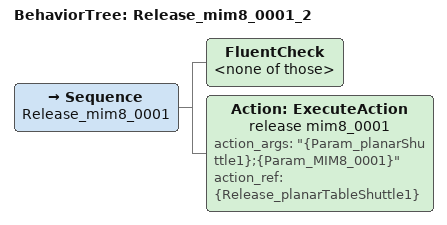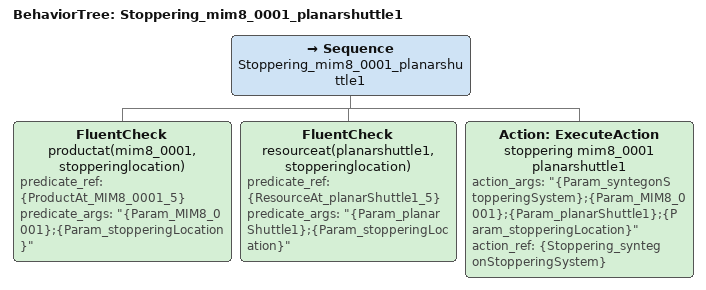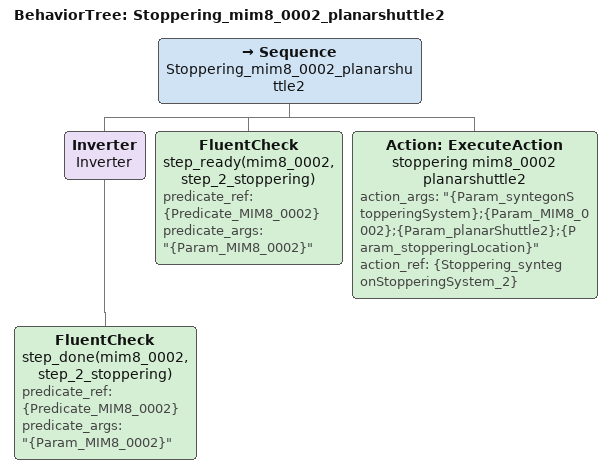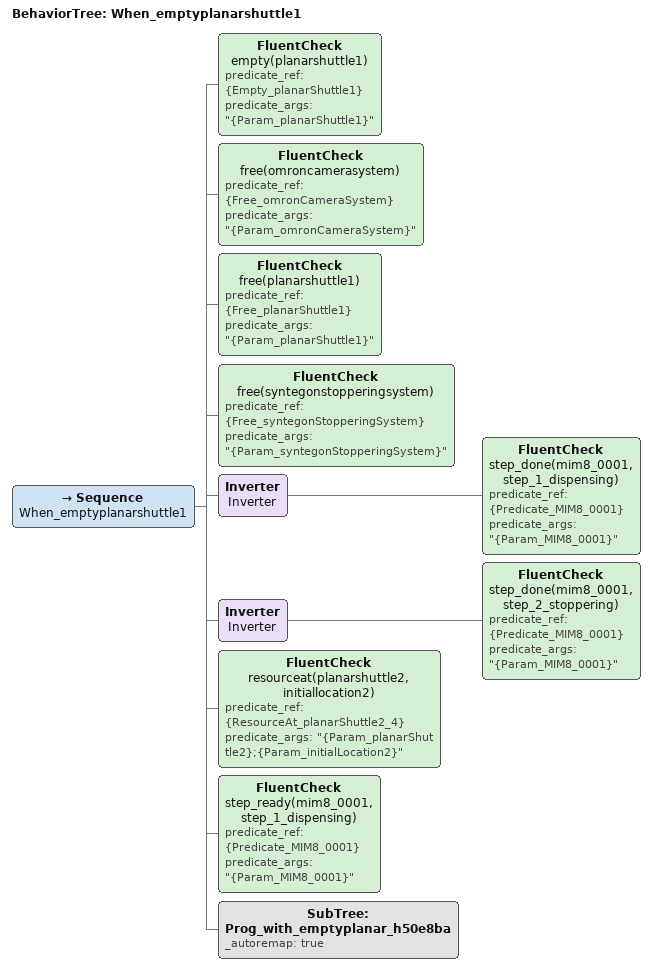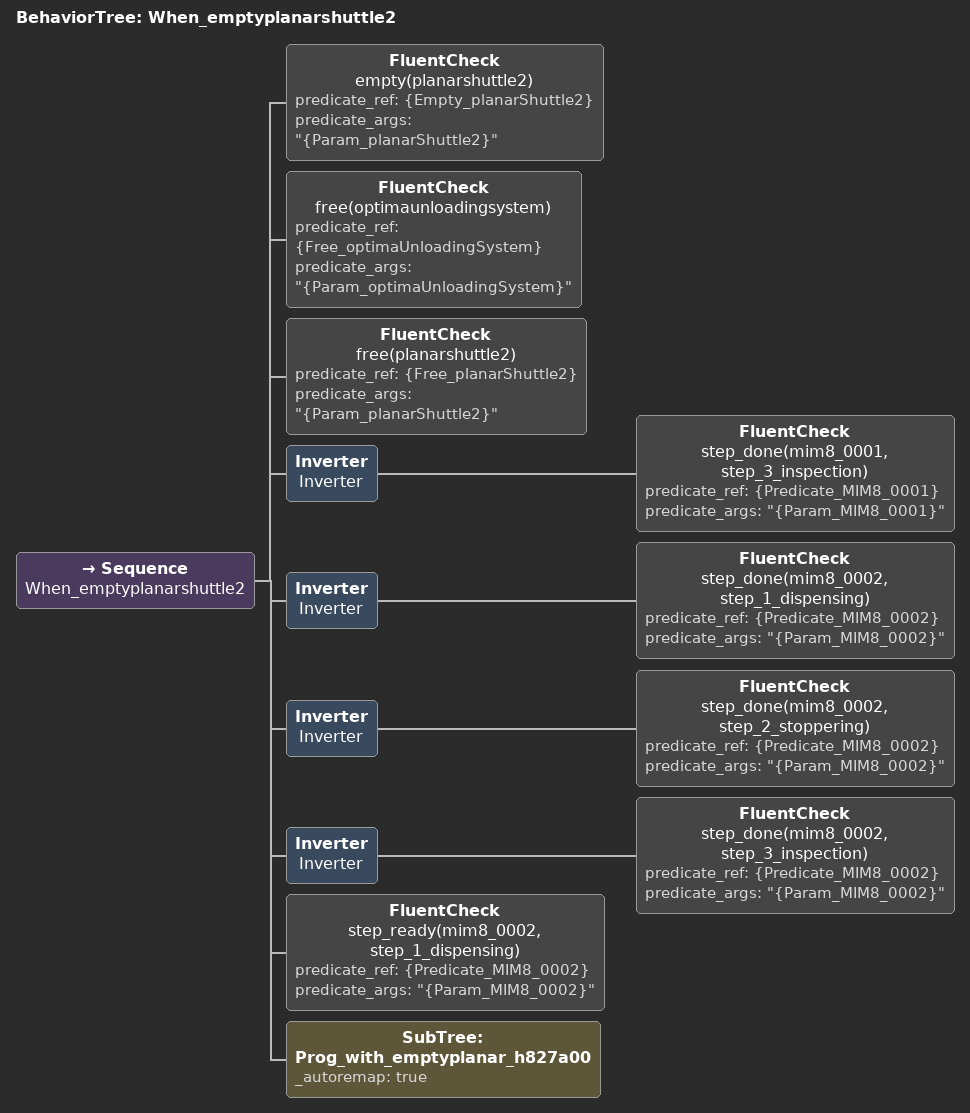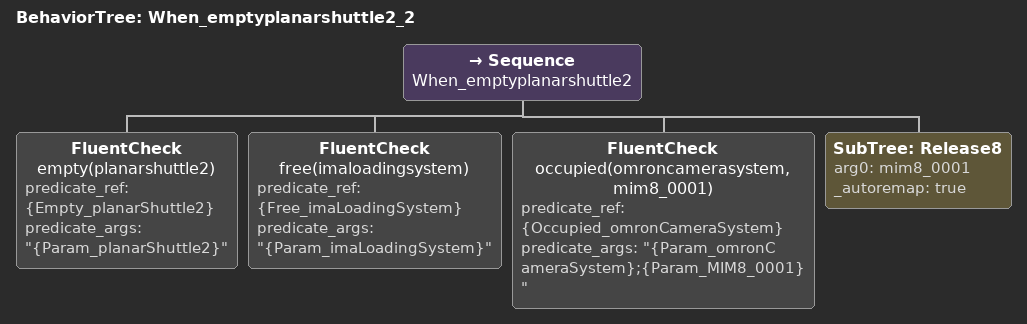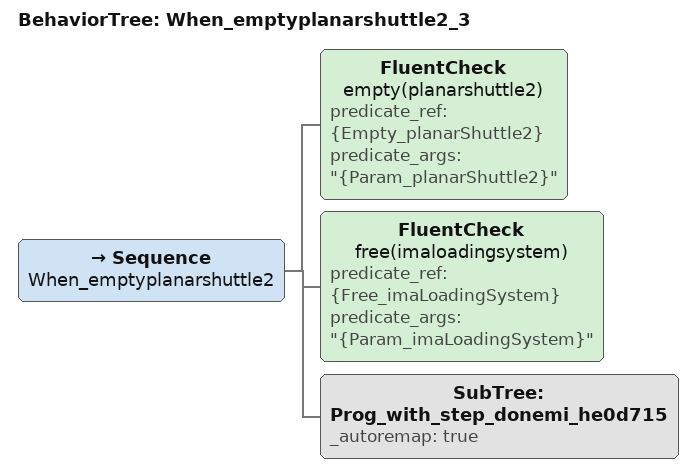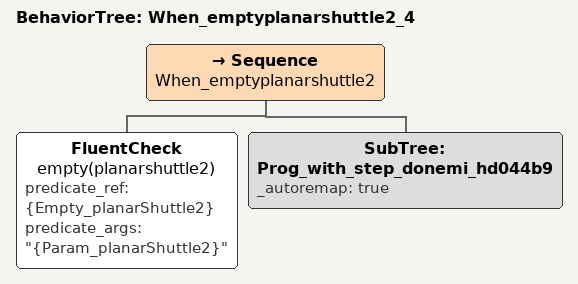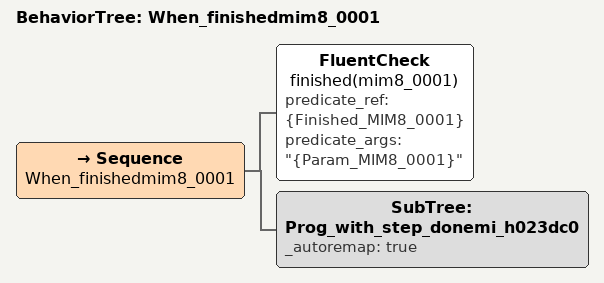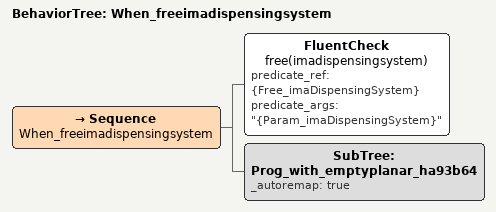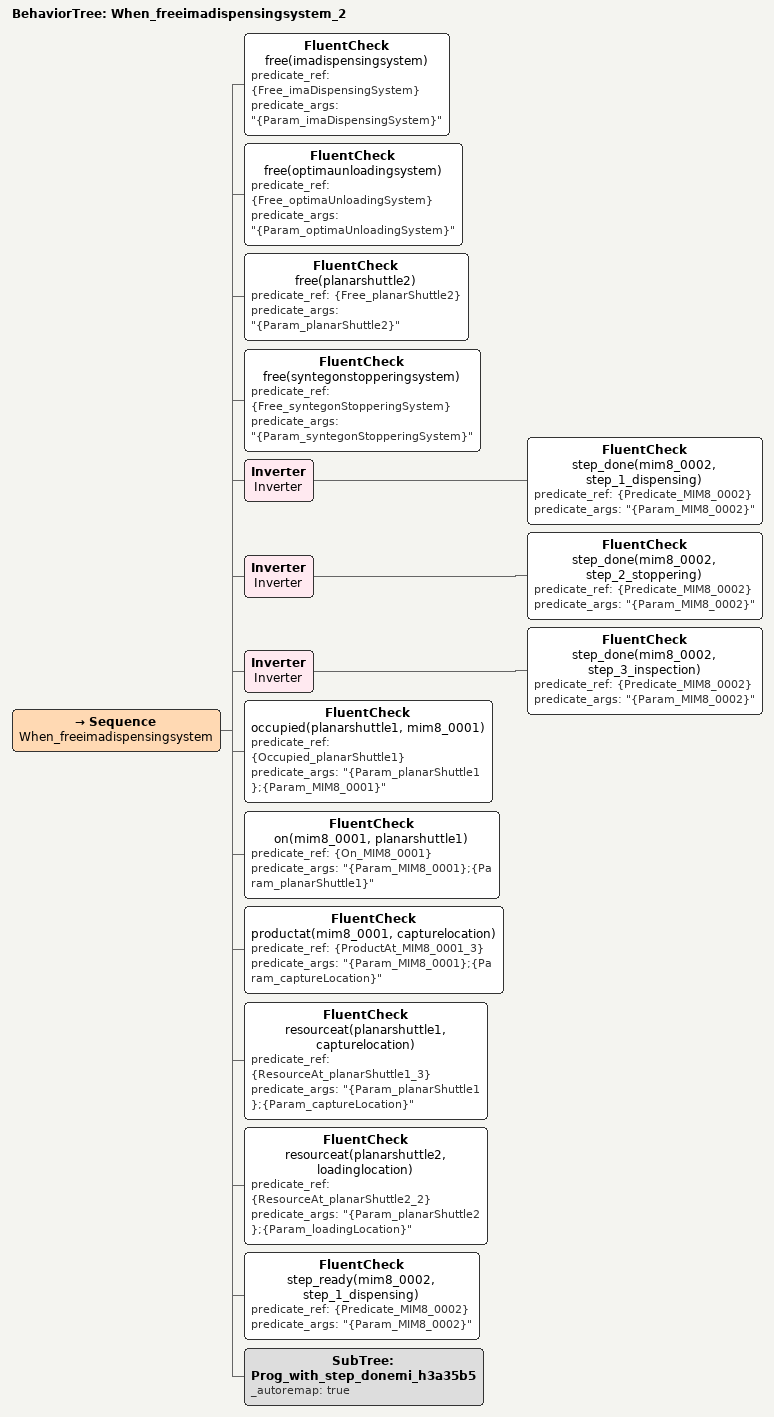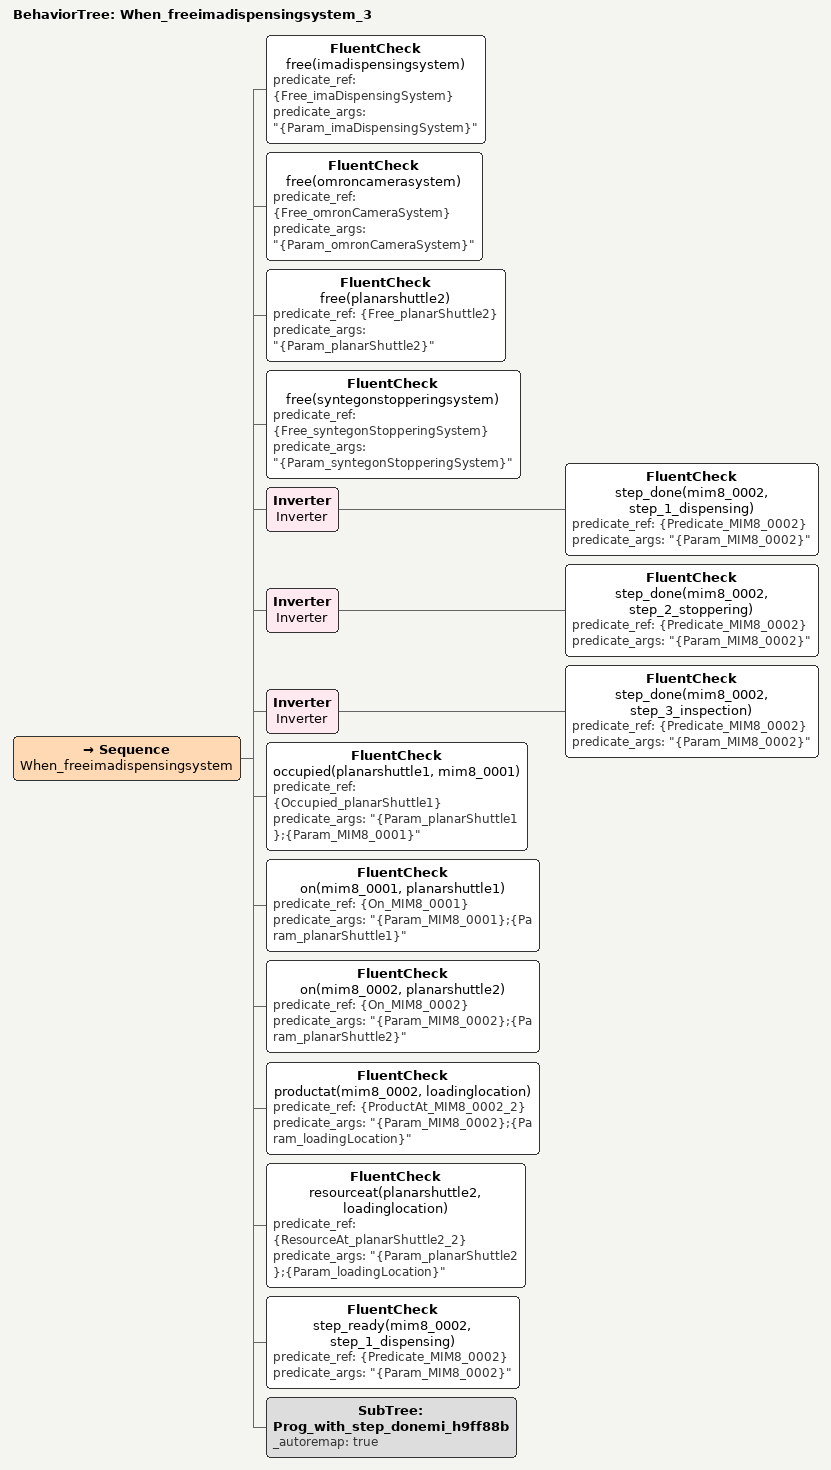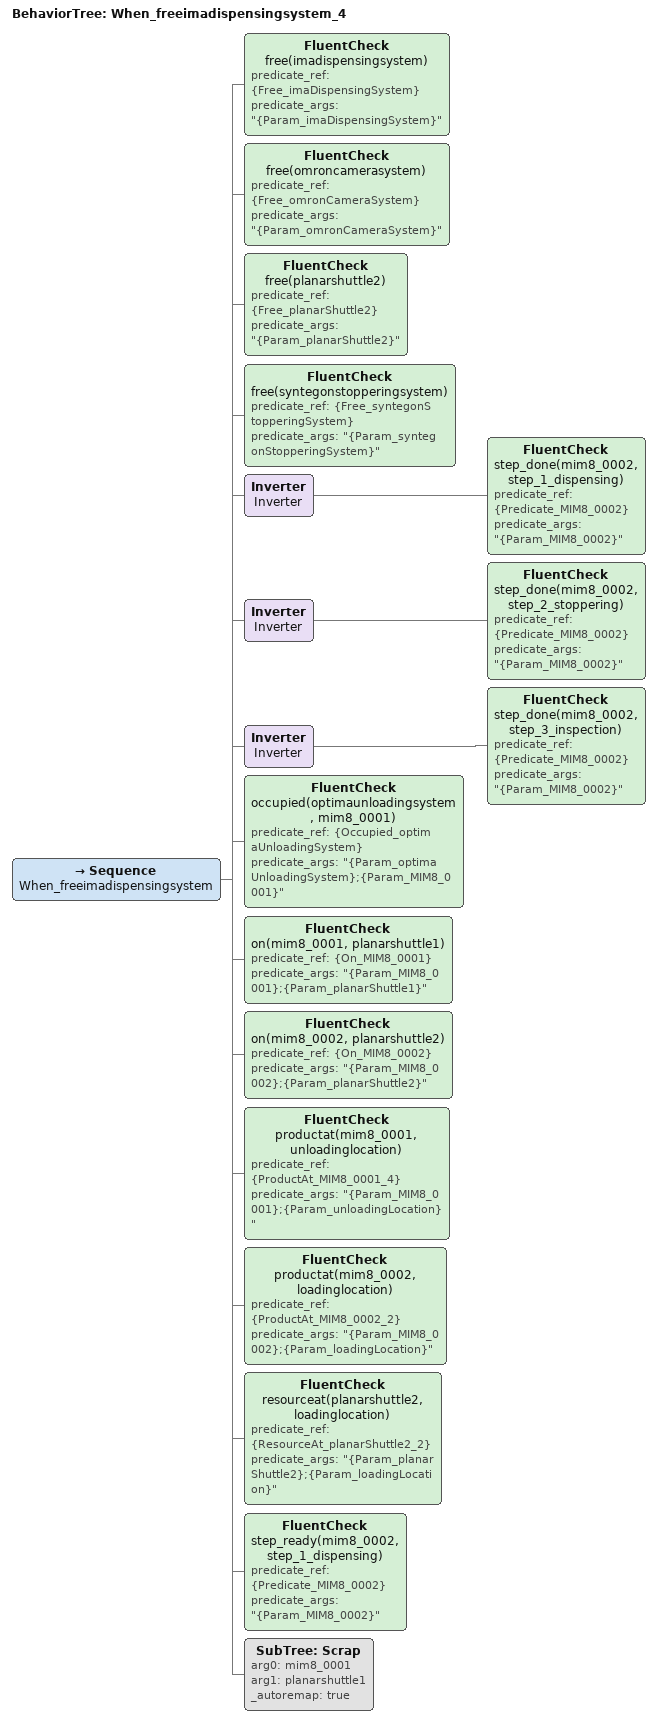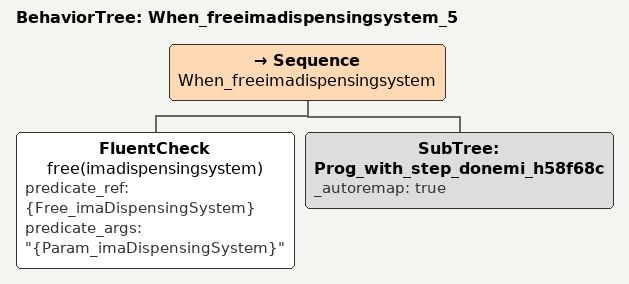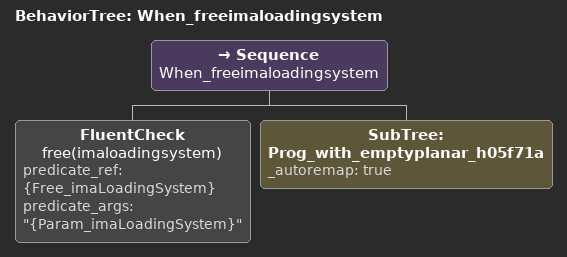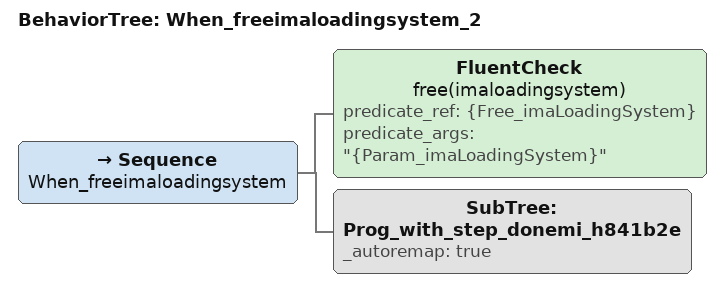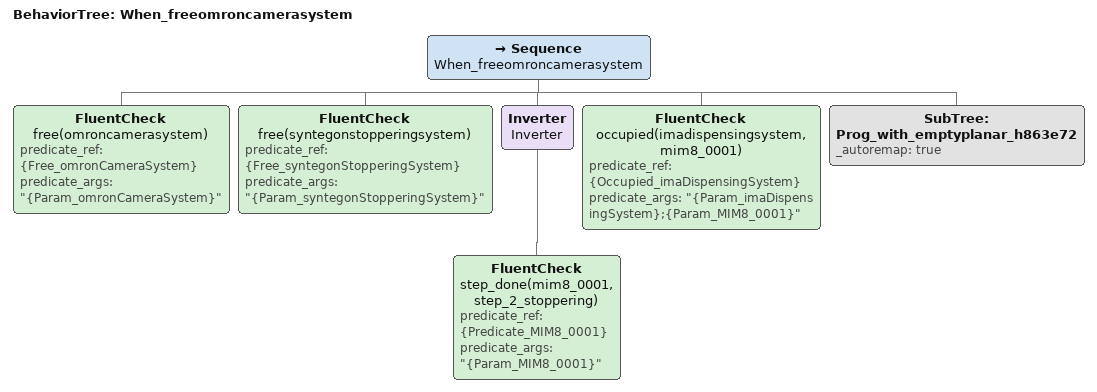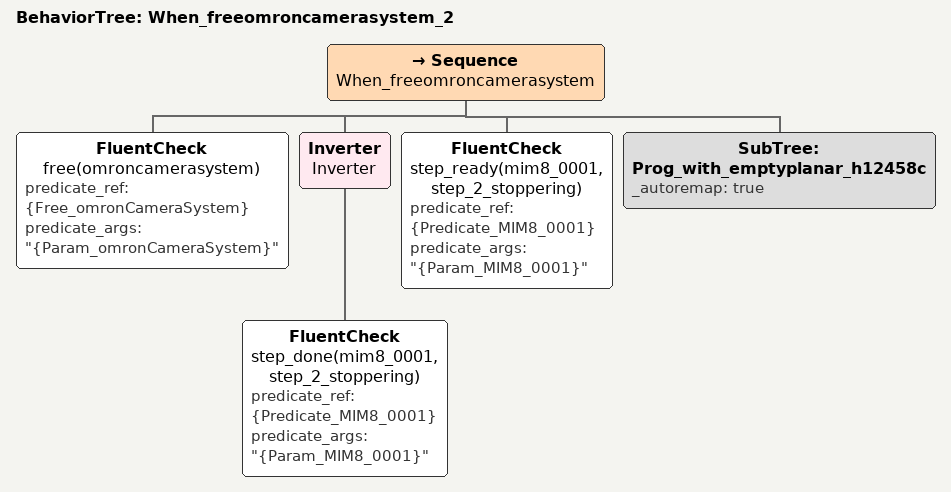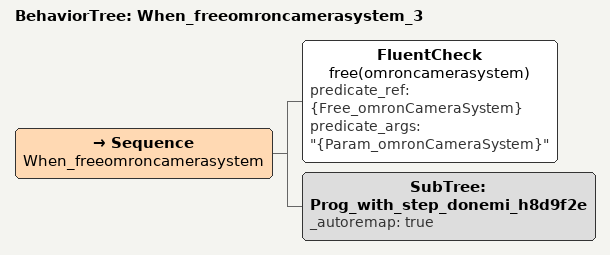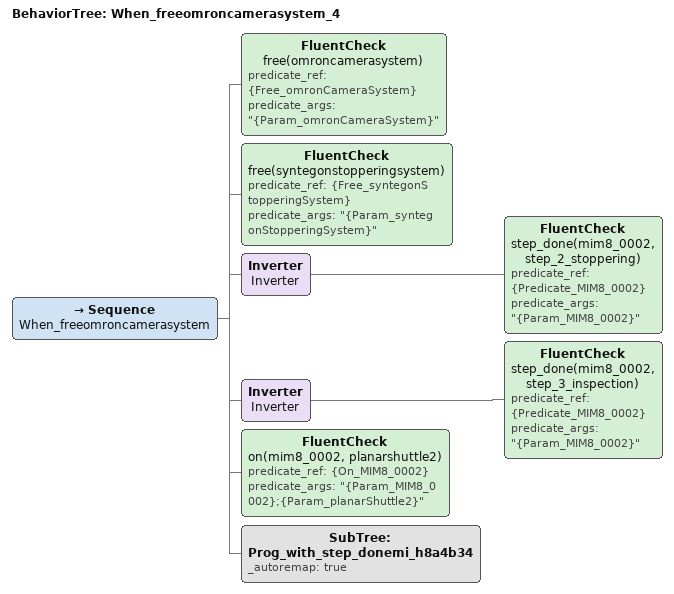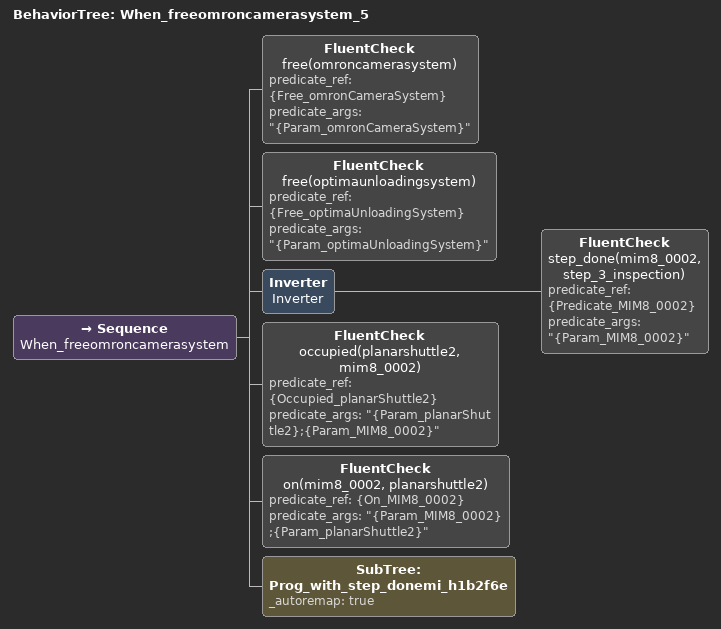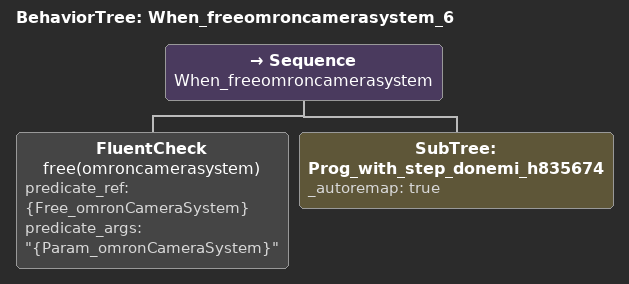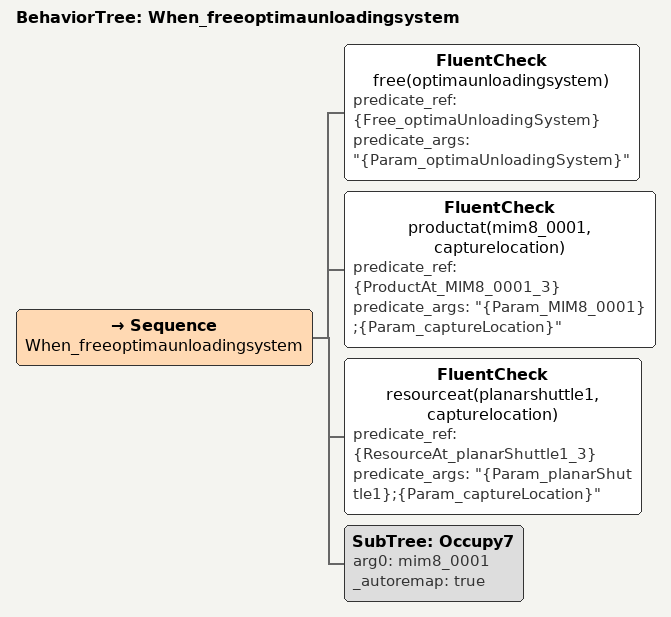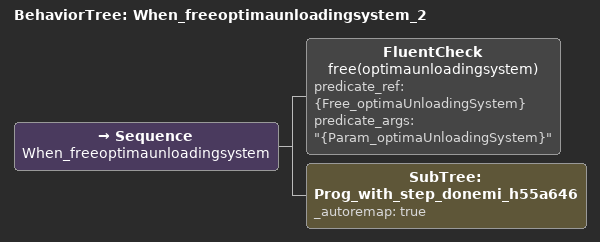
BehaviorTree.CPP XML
<BehaviorTree ID="Release_mim8_0001_2">
  <Sequence name="Release_mim8_0001">
    <FluentCheck name="&lt;none of those>"/>
    <Action ID="ExecuteAction" name="release mim8_0001" action_args="&quot;{Param_planarShuttle1};{Param_MIM8_0001}&quot;" action_ref="{Release_planarTableShuttle1}"/>
  </Sequence>
</BehaviorTree>

<BehaviorTree ID="Stoppering_mim8_0001_planarshuttle1">
  <Sequence name="Stoppering_mim8_0001_planarshuttle1">
    <FluentCheck name="productat(mim8_0001, stopperinglocation)" predicate_ref="{ProductAt_MIM8_0001_5}" predicate_args="&quot;{Param_MIM8_0001};{Param_stopperingLocation}&quot;"/>
    <FluentCheck name="resourceat(planarshuttle1, stopperinglocation)" predicate_ref="{ResourceAt_planarShuttle1_5}" predicate_args="&quot;{Param_planarShuttle1};{Param_stopperingLocation}&quot;"/>
    <Action ID="ExecuteAction" name="stoppering mim8_0001 planarshuttle1" action_args="&quot;{Param_syntegonStopperingSystem};{Param_MIM8_0001};{Param_planarShuttle1};{Param_stopperingLocation}&quot;" action_ref="{Stoppering_syntegonStopperingSystem}"/>
  </Sequence>
</BehaviorTree>

<BehaviorTree ID="Stoppering_mim8_0002_planarshuttle2">
  <Sequence name="Stoppering_mim8_0002_planarshuttle2">
    <Inverter name="Inverter">
      <FluentCheck name="step_done(mim8_0002, step_2_stoppering)" predicate_ref="{Predicate_MIM8_0002}" predicate_args="&quot;{Param_MIM8_0002}&quot;"/>
    </Inverter>
    <FluentCheck name="step_ready(mim8_0002, step_2_stoppering)" predicate_ref="{Predicate_MIM8_0002}" predicate_args="&quot;{Param_MIM8_0002}&quot;"/>
    <Action ID="ExecuteAction" name="stoppering mim8_0002 planarshuttle2" action_args="&quot;{Param_syntegonStopperingSystem};{Param_MIM8_0002};{Param_planarShuttle2};{Param_stopperingLocation}&quot;" action_ref="{Stoppering_syntegonStopperingSystem_2}"/>
  </Sequence>
</BehaviorTree>

<BehaviorTree ID="When_emptyplanarshuttle1">
  <Sequence name="When_emptyplanarshuttle1">
    <FluentCheck name="empty(planarshuttle1)" predicate_ref="{Empty_planarShuttle1}" predicate_args="&quot;{Param_planarShuttle1}&quot;"/>
    <FluentCheck name="free(omroncamerasystem)" predicate_ref="{Free_omronCameraSystem}" predicate_args="&quot;{Param_omronCameraSystem}&quot;"/>
    <FluentCheck name="free(planarshuttle1)" predicate_ref="{Free_planarShuttle1}" predicate_args="&quot;{Param_planarShuttle1}&quot;"/>
    <FluentCheck name="free(syntegonstopperingsystem)" predicate_ref="{Free_syntegonStopperingSystem}" predicate_args="&quot;{Param_syntegonStopperingSystem}&quot;"/>
    <Inverter name="Inverter">
      <FluentCheck name="step_done(mim8_0001, step_1_dispensing)" predicate_ref="{Predicate_MIM8_0001}" predicate_args="&quot;{Param_MIM8_0001}&quot;"/>
    </Inverter>
    <Inverter name="Inverter">
      <FluentCheck name="step_done(mim8_0001, step_2_stoppering)" predicate_ref="{Predicate_MIM8_0001}" predicate_args="&quot;{Param_MIM8_0001}&quot;"/>
    </Inverter>
    <FluentCheck name="resourceat(planarshuttle2, initiallocation2)" predicate_ref="{ResourceAt_planarShuttle2_4}" predicate_args="&quot;{Param_planarShuttle2};{Param_initialLocation2}&quot;"/>
    <FluentCheck name="step_ready(mim8_0001, step_1_dispensing)" predicate_ref="{Predicate_MIM8_0001}" predicate_args="&quot;{Param_MIM8_0001}&quot;"/>
    <SubTree ID="Prog_with_emptyplanar_h50e8ba" _autoremap="true"/>
  </Sequence>
</BehaviorTree>

<BehaviorTree ID="When_emptyplanarshuttle2">
  <Sequence name="When_emptyplanarshuttle2">
    <FluentCheck name="empty(planarshuttle2)" predicate_ref="{Empty_planarShuttle2}" predicate_args="&quot;{Param_planarShuttle2}&quot;"/>
    <FluentCheck name="free(optimaunloadingsystem)" predicate_ref="{Free_optimaUnloadingSystem}" predicate_args="&quot;{Param_optimaUnloadingSystem}&quot;"/>
    <FluentCheck name="free(planarshuttle2)" predicate_ref="{Free_planarShuttle2}" predicate_args="&quot;{Param_planarShuttle2}&quot;"/>
    <Inverter name="Inverter">
      <FluentCheck name="step_done(mim8_0001, step_3_inspection)" predicate_ref="{Predicate_MIM8_0001}" predicate_args="&quot;{Param_MIM8_0001}&quot;"/>
    </Inverter>
    <Inverter name="Inverter">
      <FluentCheck name="step_done(mim8_0002, step_1_dispensing)" predicate_ref="{Predicate_MIM8_0002}" predicate_args="&quot;{Param_MIM8_0002}&quot;"/>
    </Inverter>
    <Inverter name="Inverter">
      <FluentCheck name="step_done(mim8_0002, step_2_stoppering)" predicate_ref="{Predicate_MIM8_0002}" predicate_args="&quot;{Param_MIM8_0002}&quot;"/>
    </Inverter>
    <Inverter name="Inverter">
      <FluentCheck name="step_done(mim8_0002, step_3_inspection)" predicate_ref="{Predicate_MIM8_0002}" predicate_args="&quot;{Param_MIM8_0002}&quot;"/>
    </Inverter>
    <FluentCheck name="step_ready(mim8_0002, step_1_dispensing)" predicate_ref="{Predicate_MIM8_0002}" predicate_args="&quot;{Param_MIM8_0002}&quot;"/>
    <SubTree ID="Prog_with_emptyplanar_h827a00" _autoremap="true"/>
  </Sequence>
</BehaviorTree>

<BehaviorTree ID="When_emptyplanarshuttle2_2">
  <Sequence name="When_emptyplanarshuttle2">
    <FluentCheck name="empty(planarshuttle2)" predicate_ref="{Empty_planarShuttle2}" predicate_args="&quot;{Param_planarShuttle2}&quot;"/>
    <FluentCheck name="free(imaloadingsystem)" predicate_ref="{Free_imaLoadingSystem}" predicate_args="&quot;{Param_imaLoadingSystem}&quot;"/>
    <FluentCheck name="occupied(omroncamerasystem, mim8_0001)" predicate_ref="{Occupied_omronCameraSystem}" predicate_args="&quot;{Param_omronCameraSystem};{Param_MIM8_0001}&quot;"/>
    <SubTree ID="Release8" arg0="mim8_0001" _autoremap="true"/>
  </Sequence>
</BehaviorTree>

<BehaviorTree ID="When_emptyplanarshuttle2_3">
  <Sequence name="When_emptyplanarshuttle2">
    <FluentCheck name="empty(planarshuttle2)" predicate_ref="{Empty_planarShuttle2}" predicate_args="&quot;{Param_planarShuttle2}&quot;"/>
    <FluentCheck name="free(imaloadingsystem)" predicate_ref="{Free_imaLoadingSystem}" predicate_args="&quot;{Param_imaLoadingSystem}&quot;"/>
    <SubTree ID="Prog_with_step_donemi_he0d715" _autoremap="true"/>
  </Sequence>
</BehaviorTree>

<BehaviorTree ID="When_emptyplanarshuttle2_4">
  <Sequence name="When_emptyplanarshuttle2">
    <FluentCheck name="empty(planarshuttle2)" predicate_ref="{Empty_planarShuttle2}" predicate_args="&quot;{Param_planarShuttle2}&quot;"/>
    <SubTree ID="Prog_with_step_donemi_hd044b9" _autoremap="true"/>
  </Sequence>
</BehaviorTree>

<BehaviorTree ID="When_finishedmim8_0001">
  <Sequence name="When_finishedmim8_0001">
    <FluentCheck name="finished(mim8_0001)" predicate_ref="{Finished_MIM8_0001}" predicate_args="&quot;{Param_MIM8_0001}&quot;"/>
    <SubTree ID="Prog_with_step_donemi_h023dc0" _autoremap="true"/>
  </Sequence>
</BehaviorTree>

<BehaviorTree ID="When_freeimadispensingsystem">
  <Sequence name="When_freeimadispensingsystem">
    <FluentCheck name="free(imadispensingsystem)" predicate_ref="{Free_imaDispensingSystem}" predicate_args="&quot;{Param_imaDispensingSystem}&quot;"/>
    <SubTree ID="Prog_with_emptyplanar_ha93b64" _autoremap="true"/>
  </Sequence>
</BehaviorTree>

<BehaviorTree ID="When_freeimadispensingsystem_2">
  <Sequence name="When_freeimadispensingsystem">
    <FluentCheck name="free(imadispensingsystem)" predicate_ref="{Free_imaDispensingSystem}" predicate_args="&quot;{Param_imaDispensingSystem}&quot;"/>
    <FluentCheck name="free(optimaunloadingsystem)" predicate_ref="{Free_optimaUnloadingSystem}" predicate_args="&quot;{Param_optimaUnloadingSystem}&quot;"/>
    <FluentCheck name="free(planarshuttle2)" predicate_ref="{Free_planarShuttle2}" predicate_args="&quot;{Param_planarShuttle2}&quot;"/>
    <FluentCheck name="free(syntegonstopperingsystem)" predicate_ref="{Free_syntegonStopperingSystem}" predicate_args="&quot;{Param_syntegonStopperingSystem}&quot;"/>
    <Inverter name="Inverter">
      <FluentCheck name="step_done(mim8_0002, step_1_dispensing)" predicate_ref="{Predicate_MIM8_0002}" predicate_args="&quot;{Param_MIM8_0002}&quot;"/>
    </Inverter>
    <Inverter name="Inverter">
      <FluentCheck name="step_done(mim8_0002, step_2_stoppering)" predicate_ref="{Predicate_MIM8_0002}" predicate_args="&quot;{Param_MIM8_0002}&quot;"/>
    </Inverter>
    <Inverter name="Inverter">
      <FluentCheck name="step_done(mim8_0002, step_3_inspection)" predicate_ref="{Predicate_MIM8_0002}" predicate_args="&quot;{Param_MIM8_0002}&quot;"/>
    </Inverter>
    <FluentCheck name="occupied(planarshuttle1, mim8_0001)" predicate_ref="{Occupied_planarShuttle1}" predicate_args="&quot;{Param_planarShuttle1};{Param_MIM8_0001}&quot;"/>
    <FluentCheck name="on(mim8_0001, planarshuttle1)" predicate_ref="{On_MIM8_0001}" predicate_args="&quot;{Param_MIM8_0001};{Param_planarShuttle1}&quot;"/>
    <FluentCheck name="productat(mim8_0001, capturelocation)" predicate_ref="{ProductAt_MIM8_0001_3}" predicate_args="&quot;{Param_MIM8_0001};{Param_captureLocation}&quot;"/>
    <FluentCheck name="resourceat(planarshuttle1, capturelocation)" predicate_ref="{ResourceAt_planarShuttle1_3}" predicate_args="&quot;{Param_planarShuttle1};{Param_captureLocation}&quot;"/>
    <FluentCheck name="resourceat(planarshuttle2, loadinglocation)" predicate_ref="{ResourceAt_planarShuttle2_2}" predicate_args="&quot;{Param_planarShuttle2};{Param_loadingLocation}&quot;"/>
    <FluentCheck name="step_ready(mim8_0002, step_1_dispensing)" predicate_ref="{Predicate_MIM8_0002}" predicate_args="&quot;{Param_MIM8_0002}&quot;"/>
    <SubTree ID="Prog_with_step_donemi_h3a35b5" _autoremap="true"/>
  </Sequence>
</BehaviorTree>

<BehaviorTree ID="When_freeimadispensingsystem_3">
  <Sequence name="When_freeimadispensingsystem">
    <FluentCheck name="free(imadispensingsystem)" predicate_ref="{Free_imaDispensingSystem}" predicate_args="&quot;{Param_imaDispensingSystem}&quot;"/>
    <FluentCheck name="free(omroncamerasystem)" predicate_ref="{Free_omronCameraSystem}" predicate_args="&quot;{Param_omronCameraSystem}&quot;"/>
    <FluentCheck name="free(planarshuttle2)" predicate_ref="{Free_planarShuttle2}" predicate_args="&quot;{Param_planarShuttle2}&quot;"/>
    <FluentCheck name="free(syntegonstopperingsystem)" predicate_ref="{Free_syntegonStopperingSystem}" predicate_args="&quot;{Param_syntegonStopperingSystem}&quot;"/>
    <Inverter name="Inverter">
      <FluentCheck name="step_done(mim8_0002, step_1_dispensing)" predicate_ref="{Predicate_MIM8_0002}" predicate_args="&quot;{Param_MIM8_0002}&quot;"/>
    </Inverter>
    <Inverter name="Inverter">
      <FluentCheck name="step_done(mim8_0002, step_2_stoppering)" predicate_ref="{Predicate_MIM8_0002}" predicate_args="&quot;{Param_MIM8_0002}&quot;"/>
    </Inverter>
    <Inverter name="Inverter">
      <FluentCheck name="step_done(mim8_0002, step_3_inspection)" predicate_ref="{Predicate_MIM8_0002}" predicate_args="&quot;{Param_MIM8_0002}&quot;"/>
    </Inverter>
    <FluentCheck name="occupied(planarshuttle1, mim8_0001)" predicate_ref="{Occupied_planarShuttle1}" predicate_args="&quot;{Param_planarShuttle1};{Param_MIM8_0001}&quot;"/>
    <FluentCheck name="on(mim8_0001, planarshuttle1)" predicate_ref="{On_MIM8_0001}" predicate_args="&quot;{Param_MIM8_0001};{Param_planarShuttle1}&quot;"/>
    <FluentCheck name="on(mim8_0002, planarshuttle2)" predicate_ref="{On_MIM8_0002}" predicate_args="&quot;{Param_MIM8_0002};{Param_planarShuttle2}&quot;"/>
    <FluentCheck name="productat(mim8_0002, loadinglocation)" predicate_ref="{ProductAt_MIM8_0002_2}" predicate_args="&quot;{Param_MIM8_0002};{Param_loadingLocation}&quot;"/>
    <FluentCheck name="resourceat(planarshuttle2, loadinglocation)" predicate_ref="{ResourceAt_planarShuttle2_2}" predicate_args="&quot;{Param_planarShuttle2};{Param_loadingLocation}&quot;"/>
    <FluentCheck name="step_ready(mim8_0002, step_1_dispensing)" predicate_ref="{Predicate_MIM8_0002}" predicate_args="&quot;{Param_MIM8_0002}&quot;"/>
    <SubTree ID="Prog_with_step_donemi_h9ff88b" _autoremap="true"/>
  </Sequence>
</BehaviorTree>

<BehaviorTree ID="When_freeimadispensingsystem_4">
  <Sequence name="When_freeimadispensingsystem">
    <FluentCheck name="free(imadispensingsystem)" predicate_ref="{Free_imaDispensingSystem}" predicate_args="&quot;{Param_imaDispensingSystem}&quot;"/>
    <FluentCheck name="free(omroncamerasystem)" predicate_ref="{Free_omronCameraSystem}" predicate_args="&quot;{Param_omronCameraSystem}&quot;"/>
    <FluentCheck name="free(planarshuttle2)" predicate_ref="{Free_planarShuttle2}" predicate_args="&quot;{Param_planarShuttle2}&quot;"/>
    <FluentCheck name="free(syntegonstopperingsystem)" predicate_ref="{Free_syntegonStopperingSystem}" predicate_args="&quot;{Param_syntegonStopperingSystem}&quot;"/>
    <Inverter name="Inverter">
      <FluentCheck name="step_done(mim8_0002, step_1_dispensing)" predicate_ref="{Predicate_MIM8_0002}" predicate_args="&quot;{Param_MIM8_0002}&quot;"/>
    </Inverter>
    <Inverter name="Inverter">
      <FluentCheck name="step_done(mim8_0002, step_2_stoppering)" predicate_ref="{Predicate_MIM8_0002}" predicate_args="&quot;{Param_MIM8_0002}&quot;"/>
    </Inverter>
    <Inverter name="Inverter">
      <FluentCheck name="step_done(mim8_0002, step_3_inspection)" predicate_ref="{Predicate_MIM8_0002}" predicate_args="&quot;{Param_MIM8_0002}&quot;"/>
    </Inverter>
    <FluentCheck name="occupied(optimaunloadingsystem, mim8_0001)" predicate_ref="{Occupied_optimaUnloadingSystem}" predicate_args="&quot;{Param_optimaUnloadingSystem};{Param_MIM8_0001}&quot;"/>
    <FluentCheck name="on(mim8_0001, planarshuttle1)" predicate_ref="{On_MIM8_0001}" predicate_args="&quot;{Param_MIM8_0001};{Param_planarShuttle1}&quot;"/>
    <FluentCheck name="on(mim8_0002, planarshuttle2)" predicate_ref="{On_MIM8_0002}" predicate_args="&quot;{Param_MIM8_0002};{Param_planarShuttle2}&quot;"/>
    <FluentCheck name="productat(mim8_0001, unloadinglocation)" predicate_ref="{ProductAt_MIM8_0001_4}" predicate_args="&quot;{Param_MIM8_0001};{Param_unloadingLocation}&quot;"/>
    <FluentCheck name="productat(mim8_0002, loadinglocation)" predicate_ref="{ProductAt_MIM8_0002_2}" predicate_args="&quot;{Param_MIM8_0002};{Param_loadingLocation}&quot;"/>
    <FluentCheck name="resourceat(planarshuttle2, loadinglocation)" predicate_ref="{ResourceAt_planarShuttle2_2}" predicate_args="&quot;{Param_planarShuttle2};{Param_loadingLocation}&quot;"/>
    <FluentCheck name="step_ready(mim8_0002, step_1_dispensing)" predicate_ref="{Predicate_MIM8_0002}" predicate_args="&quot;{Param_MIM8_0002}&quot;"/>
    <SubTree ID="Scrap" arg0="mim8_0001" arg1="planarshuttle1" _autoremap="true"/>
  </Sequence>
</BehaviorTree>

<BehaviorTree ID="When_freeimadispensingsystem_5">
  <Sequence name="When_freeimadispensingsystem">
    <FluentCheck name="free(imadispensingsystem)" predicate_ref="{Free_imaDispensingSystem}" predicate_args="&quot;{Param_imaDispensingSystem}&quot;"/>
    <SubTree ID="Prog_with_step_donemi_h58f68c" _autoremap="true"/>
  </Sequence>
</BehaviorTree>

<BehaviorTree ID="When_freeimaloadingsystem">
  <Sequence name="When_freeimaloadingsystem">
    <FluentCheck name="free(imaloadingsystem)" predicate_ref="{Free_imaLoadingSystem}" predicate_args="&quot;{Param_imaLoadingSystem}&quot;"/>
    <SubTree ID="Prog_with_emptyplanar_h05f71a" _autoremap="true"/>
  </Sequence>
</BehaviorTree>

<BehaviorTree ID="When_freeimaloadingsystem_2">
  <Sequence name="When_freeimaloadingsystem">
    <FluentCheck name="free(imaloadingsystem)" predicate_ref="{Free_imaLoadingSystem}" predicate_args="&quot;{Param_imaLoadingSystem}&quot;"/>
    <SubTree ID="Prog_with_step_donemi_h841b2e" _autoremap="true"/>
  </Sequence>
</BehaviorTree>

<BehaviorTree ID="When_freeomroncamerasystem">
  <Sequence name="When_freeomroncamerasystem">
    <FluentCheck name="free(omroncamerasystem)" predicate_ref="{Free_omronCameraSystem}" predicate_args="&quot;{Param_omronCameraSystem}&quot;"/>
    <FluentCheck name="free(syntegonstopperingsystem)" predicate_ref="{Free_syntegonStopperingSystem}" predicate_args="&quot;{Param_syntegonStopperingSystem}&quot;"/>
    <Inverter name="Inverter">
      <FluentCheck name="step_done(mim8_0001, step_2_stoppering)" predicate_ref="{Predicate_MIM8_0001}" predicate_args="&quot;{Param_MIM8_0001}&quot;"/>
    </Inverter>
    <FluentCheck name="occupied(imadispensingsystem, mim8_0001)" predicate_ref="{Occupied_imaDispensingSystem}" predicate_args="&quot;{Param_imaDispensingSystem};{Param_MIM8_0001}&quot;"/>
    <SubTree ID="Prog_with_emptyplanar_h863e72" _autoremap="true"/>
  </Sequence>
</BehaviorTree>

<BehaviorTree ID="When_freeomroncamerasystem_2">
  <Sequence name="When_freeomroncamerasystem">
    <FluentCheck name="free(omroncamerasystem)" predicate_ref="{Free_omronCameraSystem}" predicate_args="&quot;{Param_omronCameraSystem}&quot;"/>
    <Inverter name="Inverter">
      <FluentCheck name="step_done(mim8_0001, step_2_stoppering)" predicate_ref="{Predicate_MIM8_0001}" predicate_args="&quot;{Param_MIM8_0001}&quot;"/>
    </Inverter>
    <FluentCheck name="step_ready(mim8_0001, step_2_stoppering)" predicate_ref="{Predicate_MIM8_0001}" predicate_args="&quot;{Param_MIM8_0001}&quot;"/>
    <SubTree ID="Prog_with_emptyplanar_h12458c" _autoremap="true"/>
  </Sequence>
</BehaviorTree>

<BehaviorTree ID="When_freeomroncamerasystem_3">
  <Sequence name="When_freeomroncamerasystem">
    <FluentCheck name="free(omroncamerasystem)" predicate_ref="{Free_omronCameraSystem}" predicate_args="&quot;{Param_omronCameraSystem}&quot;"/>
    <SubTree ID="Prog_with_step_donemi_h8d9f2e" _autoremap="true"/>
  </Sequence>
</BehaviorTree>

<BehaviorTree ID="When_freeomroncamerasystem_4">
  <Sequence name="When_freeomroncamerasystem">
    <FluentCheck name="free(omroncamerasystem)" predicate_ref="{Free_omronCameraSystem}" predicate_args="&quot;{Param_omronCameraSystem}&quot;"/>
    <FluentCheck name="free(syntegonstopperingsystem)" predicate_ref="{Free_syntegonStopperingSystem}" predicate_args="&quot;{Param_syntegonStopperingSystem}&quot;"/>
    <Inverter name="Inverter">
      <FluentCheck name="step_done(mim8_0002, step_2_stoppering)" predicate_ref="{Predicate_MIM8_0002}" predicate_args="&quot;{Param_MIM8_0002}&quot;"/>
    </Inverter>
    <Inverter name="Inverter">
      <FluentCheck name="step_done(mim8_0002, step_3_inspection)" predicate_ref="{Predicate_MIM8_0002}" predicate_args="&quot;{Param_MIM8_0002}&quot;"/>
    </Inverter>
    <FluentCheck name="on(mim8_0002, planarshuttle2)" predicate_ref="{On_MIM8_0002}" predicate_args="&quot;{Param_MIM8_0002};{Param_planarShuttle2}&quot;"/>
    <SubTree ID="Prog_with_step_donemi_h8a4b34" _autoremap="true"/>
  </Sequence>
</BehaviorTree>

<BehaviorTree ID="When_freeomroncamerasystem_5">
  <Sequence name="When_freeomroncamerasystem">
    <FluentCheck name="free(omroncamerasystem)" predicate_ref="{Free_omronCameraSystem}" predicate_args="&quot;{Param_omronCameraSystem}&quot;"/>
    <FluentCheck name="free(optimaunloadingsystem)" predicate_ref="{Free_optimaUnloadingSystem}" predicate_args="&quot;{Param_optimaUnloadingSystem}&quot;"/>
    <Inverter name="Inverter">
      <FluentCheck name="step_done(mim8_0002, step_3_inspection)" predicate_ref="{Predicate_MIM8_0002}" predicate_args="&quot;{Param_MIM8_0002}&quot;"/>
    </Inverter>
    <FluentCheck name="occupied(planarshuttle2, mim8_0002)" predicate_ref="{Occupied_planarShuttle2}" predicate_args="&quot;{Param_planarShuttle2};{Param_MIM8_0002}&quot;"/>
    <FluentCheck name="on(mim8_0002, planarshuttle2)" predicate_ref="{On_MIM8_0002}" predicate_args="&quot;{Param_MIM8_0002};{Param_planarShuttle2}&quot;"/>
    <SubTree ID="Prog_with_step_donemi_h1b2f6e" _autoremap="true"/>
  </Sequence>
</BehaviorTree>

<BehaviorTree ID="When_freeomroncamerasystem_6">
  <Sequence name="When_freeomroncamerasystem">
    <FluentCheck name="free(omroncamerasystem)" predicate_ref="{Free_omronCameraSystem}" predicate_args="&quot;{Param_omronCameraSystem}&quot;"/>
    <SubTree ID="Prog_with_step_donemi_h835674" _autoremap="true"/>
  </Sequence>
</BehaviorTree>

<BehaviorTree ID="When_freeoptimaunloadingsystem">
  <Sequence name="When_freeoptimaunloadingsystem">
    <FluentCheck name="free(optimaunloadingsystem)" predicate_ref="{Free_optimaUnloadingSystem}" predicate_args="&quot;{Param_optimaUnloadingSystem}&quot;"/>
    <FluentCheck name="productat(mim8_0001, capturelocation)" predicate_ref="{ProductAt_MIM8_0001_3}" predicate_args="&quot;{Param_MIM8_0001};{Param_captureLocation}&quot;"/>
    <FluentCheck name="resourceat(planarshuttle1, capturelocation)" predicate_ref="{ResourceAt_planarShuttle1_3}" predicate_args="&quot;{Param_planarShuttle1};{Param_captureLocation}&quot;"/>
    <SubTree ID="Occupy7" arg0="mim8_0001" _autoremap="true"/>
  </Sequence>
</BehaviorTree>

<BehaviorTree ID="When_freeoptimaunloadingsystem_2">
  <Sequence name="When_freeoptimaunloadingsystem">
    <FluentCheck name="free(optimaunloadingsystem)" predicate_ref="{Free_optimaUnloadingSystem}" predicate_args="&quot;{Param_optimaUnloadingSystem}&quot;"/>
    <SubTree ID="Prog_with_step_donemi_h55a646" _autoremap="true"/>
  </Sequence>
</BehaviorTree>
